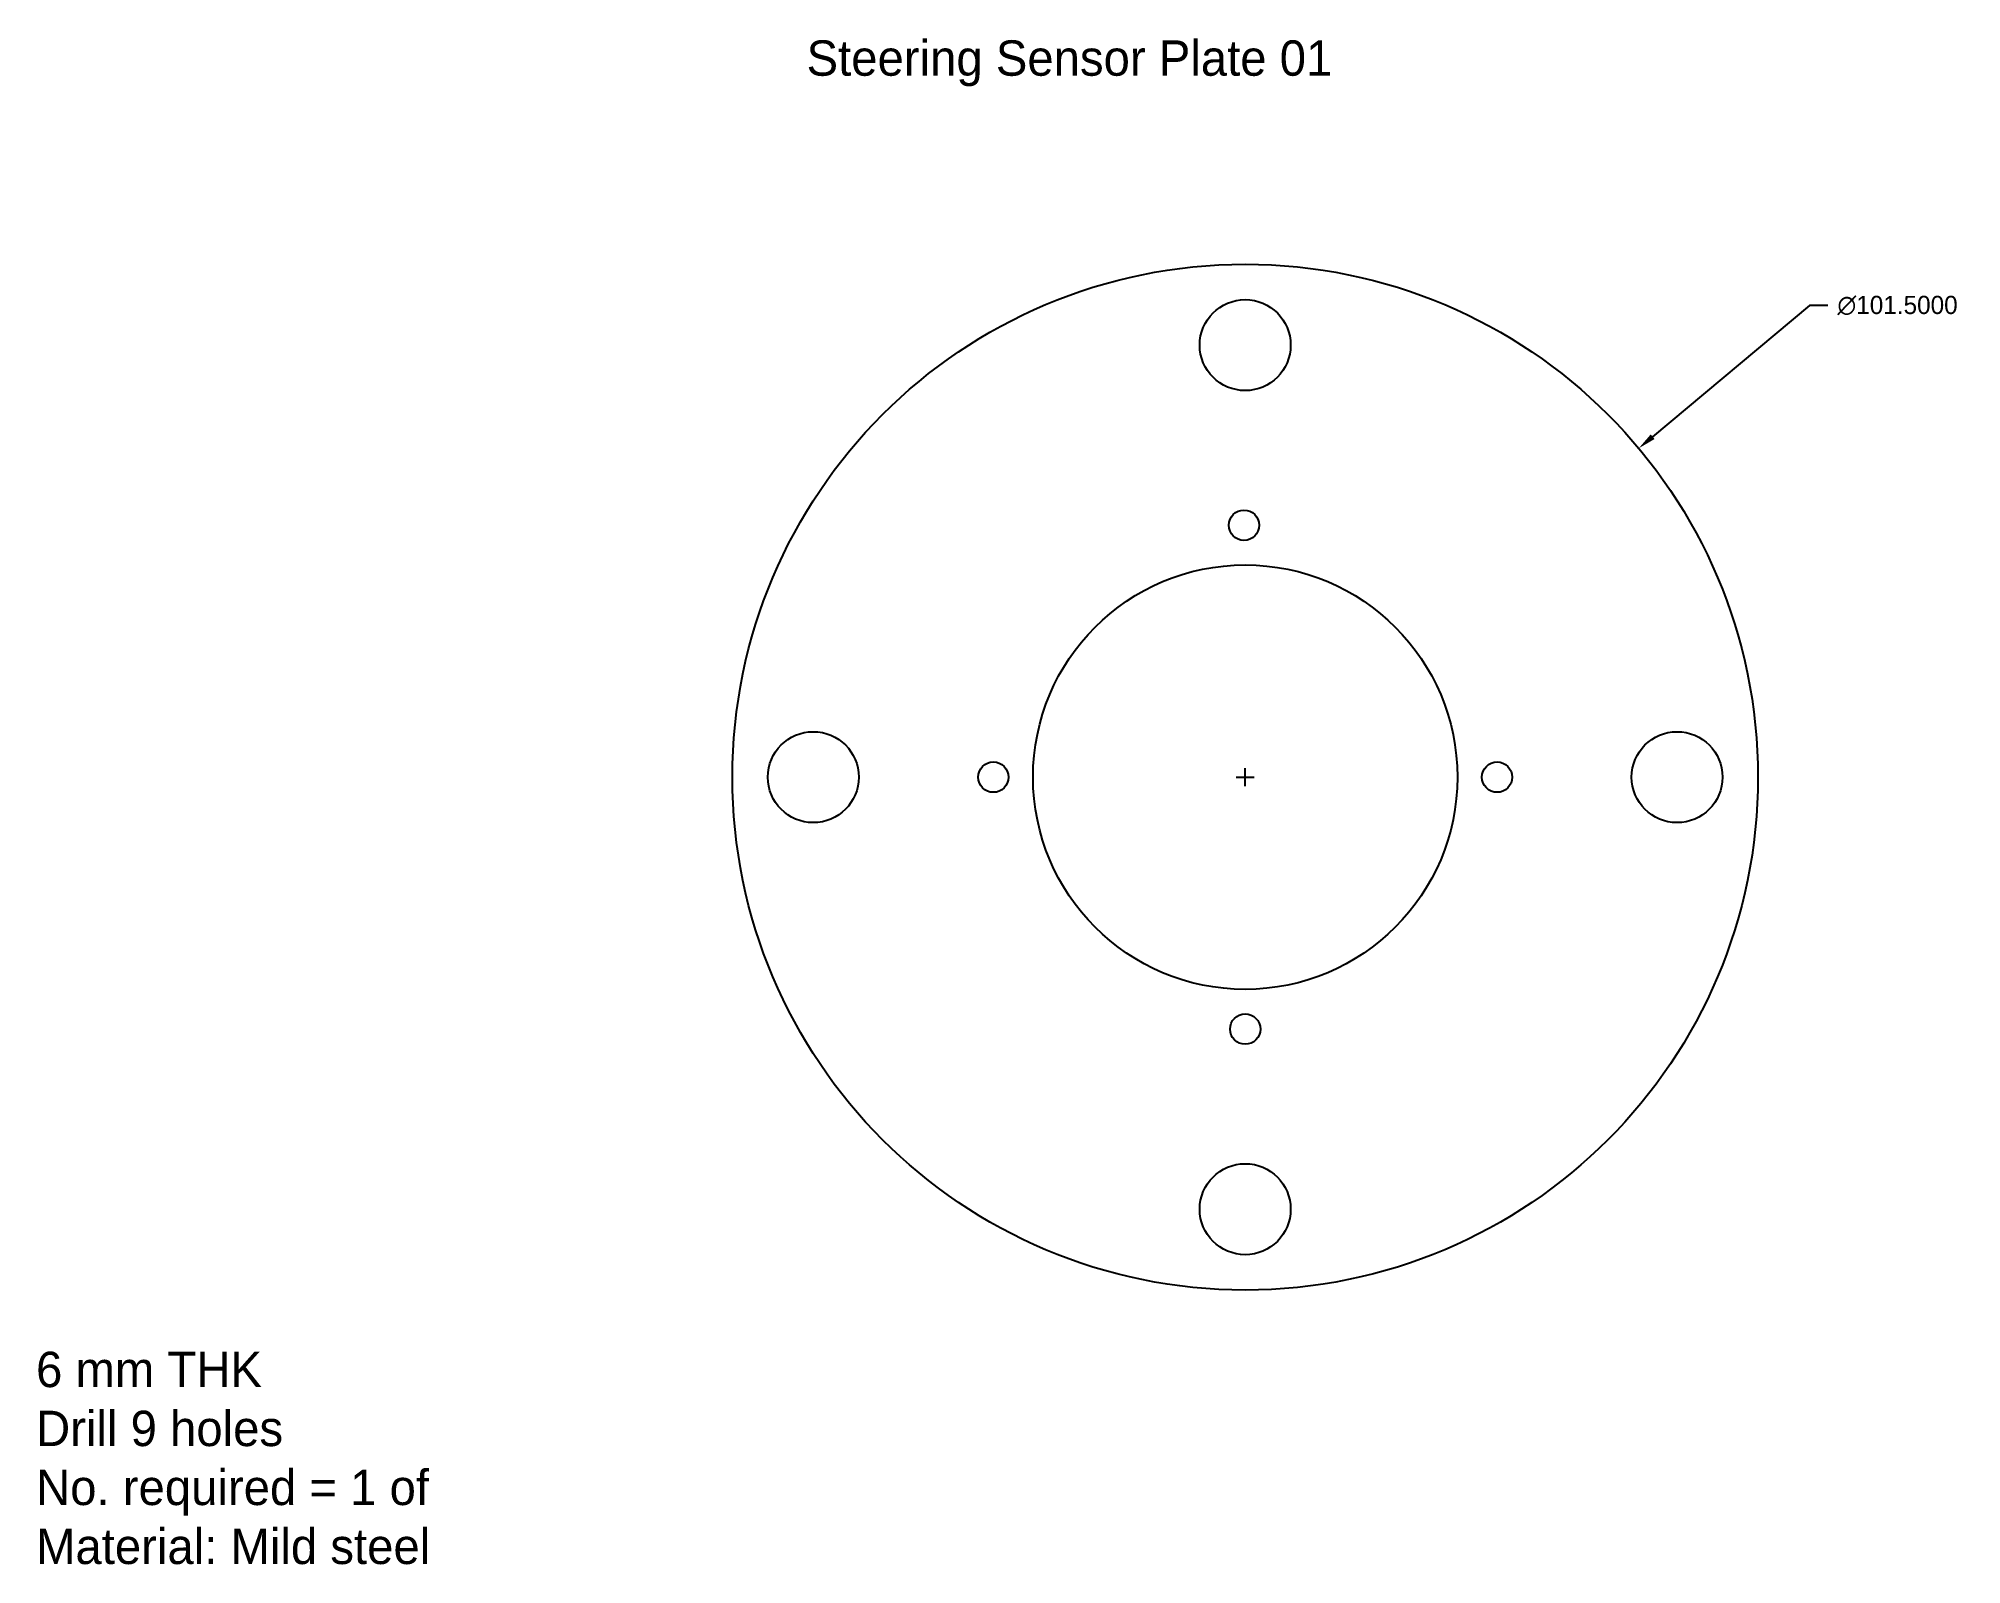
# Model space of a CAD drawing. Header units: inches. Extents: x 48 to 238, y 77 to 228.
import ezdxf

# ---------------------------------------------------------------- set-up
doc = ezdxf.new("R2010")
doc.units = ezdxf.units.IN
doc.header["$MEASUREMENT"] = 0
doc.layers.add('Annotations', color=7, linetype='Continuous', lineweight=25)
doc.dimstyles.get("Standard").update_dxf_attribs({"dimscale": 10, "dimtxt": 0.18, "dimasz": 0.18, "dimexe": 0.18, "dimexo": 0.0625, "dimgap": 0.09, "dimtad": 0, "dimtih": 1, "dimtoh": 1, "dimdec": 4, "dimzin": 0, "dimdsep": 46, "dimtxsty": 'Standard', "dimcen": 0.09, "dimadec": 0, "dimazin": 0, "dimtfac": 1, "dimtdec": 4, "dimtofl": 0, "dimtmove": 0, "dimatfit": 3, "dimfxl": 1, "dimtolj": 1, "dimtzin": 0, "dimarcsym": 0})

# ---------------------------------------------------------------- blocks, each defined once
blk = doc.blocks.new('*D10')
at = {"color": 0, "lineweight": -2}
for p, q in [((223.32, 201.24), (207.78, 188.26)), ((225.12, 201.24), (223.32, 201.24)), ((166.55, 154.57), (168.35, 154.57)), ((167.45, 153.67), (167.45, 155.47))]:
    blk.add_line(p, q, dxfattribs=at)
at = {"color": 0}
blk.add_solid([(207.59, 188.49), (207.97, 188.03), (206.4, 187.11)], dxfattribs=at)
at = {"layer": 'Defpoints', "color": 0}
for p in [(206.4, 187.11), (128.5, 122.04)]:
    blk.add_point(p, dxfattribs=at)
at = {"color": 0, "insert": (232.02, 201.24), "char_height": 1.8, "attachment_point": 5}
blk.add_mtext('\\A1;∅101.5000', dxfattribs=at)

msp = doc.modelspace()

# ---------------------------------------------------------------- linework, layer by layer
for centre, radius in [((167.45199, 154.57454), 50.75), ((167.45199, 197.32454), 4.5), ((167.33136, 179.50424), 1.5), ((167.45199, 154.57454), 21), ((124.70199, 154.57454), 4.5), ((210.20199, 154.57454), 4.5), ((142.52199, 154.57454), 1.5), ((192.38199, 154.57454), 1.5), ((167.45199, 129.64454), 1.5), ((167.45199, 111.82454), 4.5)]:
    msp.add_circle(centre, radius)

# ---------------------------------------------------------------- texts
at = {"insert": (47.77287, 97.72039), "char_height": 3.5, "width": 71.2190526, "attachment_point": 1}
msp.add_mtext('6 mm THK\\PDrill 9 holes\\PNo. required = 1 of\\PMaterial: Mild steel', dxfattribs=at)
at = {"layer": 'Annotations', "insert": (124.03728, 227.47787), "char_height": 3.5, "attachment_point": 1}
msp.add_mtext_dynamic_manual_height_columns('Steering Sensor Plate 01', width=218.6656858, gutter_width=17.5, heights=[0], dxfattribs=at)

# ---------------------------------------------------------------- dimensions: what is measured, and where the dimension line sits
at = {"color": 5}
dim = msp.add_diameter_dim_2p(p1=(128.50364, 122.03857), p2=(206.40033, 187.1105), dimstyle='Standard', dxfattribs=at)
dim.commit()
dim.dimension.update_dxf_attribs({"geometry": '*D10', "text_midpoint": (232.01593, 201.24115), "dimtype": 163})

doc.saveas('drawing.dxf')
